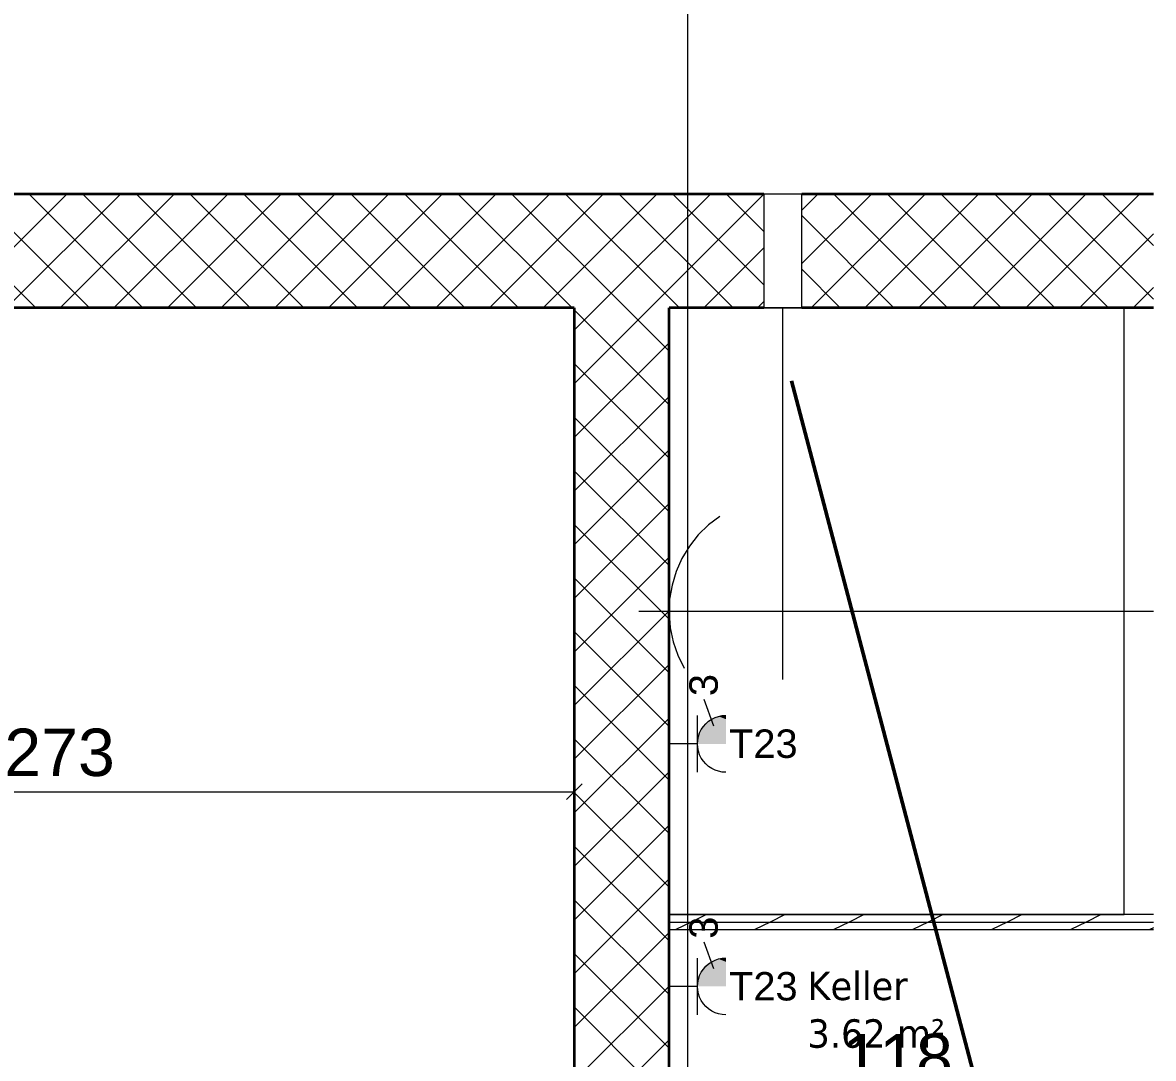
# Model space of a CAD drawing. Extents: x -1067 to 613, y -179 to 712.
# Drawn here: x 139.2 to 198.8, y 404.8 to 459.4 of the extents above; entities that cross this region are included whole.
import ezdxf
from ezdxf.lldxf.tags import DXFTag

# ---------------------------------------------------------------- set-up
doc = ezdxf.new("R2010")
doc.units = 0
doc.layers.get('0').update_dxf_attribs({"lineweight": 13})
for name, color, linetype, lineweight in [('A-AREA-____-IDEN', 7, 'Continuous', 5), ('A-DETL-____-HDLN', 7, '_Verdeckte Linien_', 9), ('A-DETL-GENF-HDLN', 7, '_Verdeckte Linien_', 9), ('A-WALL-____-MCUT', 7, 'Continuous', 35), ('A-WALL-____-PATT', 7, 'Continuous', 35), ('A-WALL-FNSH-MCUT', 7, 'Continuous', 35), ('M-HVAC-DUCT-OTLN', 7, 'Continuous', 9), ('Q-SPCQ-____-HDLN', 7, '_Verdeckte Linien_', 9), ('S-GRID-____-OTLN', 7, 'Continuous', 5)]:
    doc.layers.add(name, color=color, linetype=linetype, lineweight=lineweight)
for name, color, linetype, lineweight, true_color in [('EL01_VVV_Mass', 7, 'Continuous', 13, 0xb2b200), ('EL01_WAN_Kraft', 1, 'Continuous', 13, 0xff0000), ('X_Geometrie', 3, 'Continuous', 50, 0x00ff00)]:
    doc.layers.add(name, color=color, linetype=linetype, lineweight=lineweight, true_color=true_color)
doc.styles.get("Standard").update_dxf_attribs({"font": 'arial.ttf'})
tags = doc.linetypes.add('_Rasterlinie_', pattern=[0.375, 0.2, -0.05, 0.075, -0.05]).pattern_tags.tags
tags[10:11] = [DXFTag(74, 4), DXFTag(75, 0), DXFTag(340, '0'), DXFTag(46, 1.0), DXFTag(50, 0.0), DXFTag(44, 0.0), DXFTag(45, 0.0)]
tags[8:9] = [DXFTag(74, 4), DXFTag(75, 0), DXFTag(340, '0'), DXFTag(46, 1.0), DXFTag(50, 0.0), DXFTag(44, 0.0), DXFTag(45, 0.0)]
tags[6:7] = [DXFTag(74, 4), DXFTag(75, 0), DXFTag(340, '0'), DXFTag(46, 1.0), DXFTag(50, 0.0), DXFTag(44, 0.0), DXFTag(45, 0.0)]
tags[4:5] = [DXFTag(74, 4), DXFTag(75, 0), DXFTag(340, '0'), DXFTag(46, 1.0), DXFTag(50, 0.0), DXFTag(44, 0.0), DXFTag(45, 0.0)]
tags = doc.linetypes.add('_Strichpunkt - Fein_', pattern=[0.2, 0.1, -0.05, 0, -0.05]).pattern_tags.tags
tags[10:11] = [DXFTag(74, 4), DXFTag(75, 0), DXFTag(340, '0'), DXFTag(46, 1.0), DXFTag(50, 0.0), DXFTag(44, 0.0), DXFTag(45, 0.0)]
tags[8:9] = [DXFTag(74, 4), DXFTag(75, 0), DXFTag(340, '0'), DXFTag(46, 1.0), DXFTag(50, 0.0), DXFTag(44, 0.0), DXFTag(45, 0.0)]
tags[6:7] = [DXFTag(74, 4), DXFTag(75, 0), DXFTag(340, '0'), DXFTag(46, 1.0), DXFTag(50, 0.0), DXFTag(44, 0.0), DXFTag(45, 0.0)]
tags[4:5] = [DXFTag(74, 4), DXFTag(75, 0), DXFTag(340, '0'), DXFTag(46, 1.0), DXFTag(50, 0.0), DXFTag(44, 0.0), DXFTag(45, 0.0)]
tags = doc.linetypes.add('_Verdeckte Linien_', pattern=[0.15, 0.1, -0.05]).pattern_tags.tags
tags[6:7] = [DXFTag(74, 4), DXFTag(75, 0), DXFTag(340, '0'), DXFTag(46, 1.0), DXFTag(50, 0.0), DXFTag(44, 0.0), DXFTag(45, 0.0)]
tags[4:5] = [DXFTag(74, 4), DXFTag(75, 0), DXFTag(340, '0'), DXFTag(46, 1.0), DXFTag(50, 0.0), DXFTag(44, 0.0), DXFTag(45, 0.0)]

# ---------------------------------------------------------------- blocks, each defined once
blk = doc.blocks.new('Referenz-A0UNPC4Q6I', base_point=(-1062.181, -175.856))
at = {"layer": 'A-DETL-____-HDLN', "color": 0, "linetype": '_Verdeckte Linien_', "ltscale": 0.13}
for p, q in [((178.303, 450.376), (178.303, 444.376)), ((180.303, 444.376), (180.303, 450.376))]:
    blk.add_line(p, q, dxfattribs=at)
at = {"layer": 'A-DETL-GENF-HDLN', "color": 0, "linetype": '_Verdeckte Linien_', "ltscale": 0.13}
for p, q in [((197.303, 444.376), (173.303, 444.376)), ((173.303, 444.376), (173.303, 433.376)), ((179.303, 424.776), (179.303, 444.376)), ((197.303, 412.376), (197.303, 444.376)), ((175.386, 432.92), (174.847, 432.393)), ((175.986, 433.376), (175.386, 432.92)), ((174.847, 432.393), (174.378, 431.803)), ((174.378, 431.803), (173.987, 431.158)), ((173.987, 431.158), (173.68, 430.47)), ((173.68, 430.47), (173.462, 429.748)), ((173.462, 429.748), (173.336, 429.005)), ((173.336, 429.005), (173.304, 428.252)), ((171.703, 428.376), (198.844, 428.376)), ((173.304, 428.252), (173.367, 427.5)), ((173.367, 427.5), (173.524, 426.763)), ((173.524, 426.763), (173.772, 426.051)), ((173.772, 426.051), (174.107, 425.376)), ((173.303, 425.376), (173.303, 412.376)), ((173.303, 412.376), (197.303, 412.376))]:
    blk.add_line(p, q, dxfattribs=at)
at = {"layer": 'A-WALL-____-MCUT', "color": 0, "linetype": 'Continuous', "ltscale": 0.35}
for p, q in [((178.303, 450.376), (-831.255, 450.376)), ((198.844, 450.376), (180.303, 450.376)), ((168.303, 444.376), (81.203, 444.376)), ((168.303, 444.376), (168.303, 354.076)), ((173.303, 339.476), (173.303, 444.376)), ((178.303, 444.376), (173.303, 444.376)), ((198.844, 444.376), (180.303, 444.376))]:
    blk.add_line(p, q, dxfattribs=at)
at = {"layer": 'A-WALL-____-MCUT', "color": 0, "linetype": 'Continuous', "lineweight": 9, "ltscale": 0.13}
blk.add_line((173.303, 411.976), (198.844, 411.976), dxfattribs=at)
at = {"layer": 'A-WALL-____-PATT', "color": 0, "linetype": 'Continuous', "lineweight": 9, "ltscale": 0.13}
for p, q in [((139.909, 444.376), (133.909, 450.376)), ((135.547, 444.376), (141.547, 450.376)), ((142.738, 444.376), (136.738, 450.376)), ((138.375, 444.376), (144.375, 450.376)), ((145.566, 444.376), (139.566, 450.376)), ((141.204, 444.376), (147.204, 450.376)), ((148.395, 444.376), (142.395, 450.376)), ((144.032, 444.376), (150.032, 450.376)), ((151.223, 444.376), (145.223, 450.376)), ((146.861, 444.376), (152.861, 450.376)), ((154.051, 444.376), (148.051, 450.376)), ((149.689, 444.376), (155.689, 450.376)), ((156.88, 444.376), (150.88, 450.376)), ((152.518, 444.376), (158.518, 450.376)), ((159.708, 444.376), (153.708, 450.376)), ((155.346, 444.376), (161.346, 450.376)), ((162.537, 444.376), (156.537, 450.376)), ((158.174, 444.376), (164.174, 450.376)), ((165.365, 444.376), (159.365, 450.376)), ((161.003, 444.376), (167.003, 450.376)), ((168.194, 444.376), (162.194, 450.376)), ((163.831, 444.376), (169.831, 450.376)), ((171.022, 444.376), (165.022, 450.376)), ((166.66, 444.376), (172.66, 450.376)), ((173.85, 444.376), (167.85, 450.376)), ((169.488, 444.376), (175.488, 450.376)), ((176.679, 444.376), (170.679, 450.376)), ((172.317, 444.376), (178.303, 450.362)), ((178.303, 445.58), (173.507, 450.376)), ((178.303, 448.408), (176.336, 450.376)), ((180.303, 449.534), (181.145, 450.376)), ((180.303, 446.705), (183.973, 450.376)), ((180.802, 444.376), (186.802, 450.376)), ((187.993, 444.376), (181.993, 450.376)), ((183.63, 444.376), (189.63, 450.376)), ((190.821, 444.376), (184.821, 450.376)), ((186.459, 444.376), (192.459, 450.376)), ((193.649, 444.376), (187.649, 450.376)), ((189.287, 444.376), (195.287, 450.376)), ((196.478, 444.376), (190.478, 450.376)), ((192.116, 444.376), (198.116, 450.376)), ((198.844, 444.838), (193.306, 450.376)), ((198.844, 447.667), (196.135, 450.376)), ((185.164, 444.376), (180.303, 449.237)), ((194.944, 444.376), (198.844, 448.275)), ((175.145, 444.376), (178.303, 447.534)), ((182.336, 444.376), (180.303, 446.408)), ((197.772, 444.376), (198.844, 445.447)), ((168.303, 443.191), (169.488, 444.376)), ((168.303, 440.362), (172.317, 444.376)), ((173.303, 439.266), (168.303, 444.266)), ((173.303, 442.095), (171.022, 444.376)), ((177.973, 444.376), (178.303, 444.705)), ((168.303, 437.534), (173.303, 442.534)), ((173.303, 436.438), (168.303, 441.438)), ((168.303, 434.705), (173.303, 439.705)), ((173.303, 433.609), (168.303, 438.609)), ((168.303, 431.877), (173.303, 436.877)), ((173.303, 430.781), (168.303, 435.781)), ((168.303, 429.048), (173.303, 434.048)), ((173.303, 427.953), (168.303, 432.953)), ((168.303, 426.22), (173.303, 431.22)), ((173.303, 425.124), (168.303, 430.124)), ((168.303, 423.392), (173.303, 428.392)), ((173.303, 422.296), (168.303, 427.296)), ((168.303, 420.563), (173.303, 425.563)), ((173.303, 419.467), (168.303, 424.467)), ((168.303, 417.735), (173.303, 422.735)), ((173.303, 416.639), (168.303, 421.639)), ((168.303, 414.906), (173.303, 419.906)), ((173.303, 413.81), (168.303, 418.81)), ((168.303, 412.078), (173.303, 417.078)), ((173.303, 410.982), (168.303, 415.982)), ((168.303, 409.249), (173.303, 414.249)), ((173.303, 408.154), (168.303, 413.154)), ((175.271, 412.376), (174.471, 411.976)), ((179.436, 412.376), (178.636, 411.976)), ((183.6, 412.376), (182.8, 411.976)), ((187.765, 412.376), (186.965, 411.976)), ((191.93, 412.376), (191.13, 411.976)), ((196.095, 412.376), (195.295, 411.976)), ((168.303, 406.421), (173.303, 411.421)), ((174.471, 411.976), (173.671, 411.576)), ((178.636, 411.976), (177.836, 411.576)), ((182.8, 411.976), (182, 411.576)), ((186.965, 411.976), (186.165, 411.576)), ((191.13, 411.976), (190.33, 411.576)), ((195.295, 411.976), (194.495, 411.576)), ((198.844, 411.667), (198.66, 411.576)), ((173.303, 405.325), (168.303, 410.325)), ((168.303, 403.593), (173.303, 408.593)), ((173.303, 402.497), (168.303, 407.497)), ((168.303, 400.764), (173.303, 405.764))]:
    blk.add_line(p, q, dxfattribs=at)
at = {"layer": 'A-WALL-FNSH-MCUT', "color": 0, "linetype": 'Continuous', "lineweight": 9, "ltscale": 0.13}
for p, q in [((198.844, 412.376), (173.303, 412.376)), ((173.303, 411.576), (198.844, 411.576))]:
    blk.add_line(p, q, dxfattribs=at)
at = {"layer": 'M-HVAC-DUCT-OTLN', "color": 0, "linetype": '_Strichpunkt - Fein_', "ltscale": 0.13}
for p, q in [((180.303, 450.376), (178.303, 450.376)), ((178.303, 444.376), (180.303, 444.376))]:
    blk.add_line(p, q, dxfattribs=at)
at = {"layer": 'Q-SPCQ-____-HDLN', "color": 0, "linetype": '_Verdeckte Linien_', "ltscale": 0.13}
blk.add_line((173.303, 428.376), (197.303, 428.376), dxfattribs=at)
at = {"layer": 'S-GRID-____-OTLN', "color": 0, "linetype": '_Rasterlinie_', "ltscale": 0.13}
blk.add_line((174.303, -171.085), (174.303, 546.376), dxfattribs=at)
at = {"layer": 'X_Geometrie', "color": 0, "linetype": 'Continuous', "ltscale": 0.5}
blk.add_line((179.763, 440.526), (198.844, 367.936), dxfattribs=at)
at = {"layer": 'A-AREA-____-IDEN', "color": 0, "linetype": 'Continuous', "ltscale": 0.13, "char_height": 1.5, "attachment_point": 1}
for s, insert in [('{\\W0.9;\\fVerdana;Keller}', (180.604, 409.36)), ('{\\W0.9;\\fVerdana;3.62 m²}', (180.604, 406.846))]:
    blk.add_mtext(s, dxfattribs=dict(at, insert=insert))
blk = doc.blocks.new('Maß-A0UNPCC06I', base_point=(172.889, 378.115))
at = {"color": 0, "lineweight": -2}
for p, q in [((173.303, 403.745), (173.303, 378.115)), ((196.877, 403.745), (196.877, 400.186)), ((172.889, 402.331), (173.717, 403.158)), ((196.463, 402.331), (197.29, 403.158)), ((196.877, 402.745), (173.303, 402.745))]:
    blk.add_line(p, q, dxfattribs=at)
at = {"color": 0, "lineweight": -2, "insert": (182.446, 406.078), "char_height": 2.5, "attachment_point": 1}
blk.add_mtext('{\\fArial;118}', dxfattribs=at)
blk = doc.blocks.new('Steckdose T23_ AP_ 3-fach-A0UNPD0Y6I', base_point=(173.305, 407.079))
at = {"color": 0, "lineweight": -2}
for p, q in [((175.659, 409.505), (175.151, 410.922)), ((174.805, 407.079), (174.805, 410.079)), ((175.115, 409.493), (175.244, 409.64)), ((175.244, 409.64), (175.392, 409.769)), ((175.392, 409.769), (175.555, 409.878)), ((175.555, 409.878), (175.731, 409.965)), ((175.731, 409.965), (175.917, 410.028)), ((175.917, 410.028), (176.109, 410.067)), ((176.109, 410.067), (176.305, 410.079)), ((174.856, 408.968), (174.919, 409.153)), ((174.919, 409.153), (175.006, 409.329)), ((175.006, 409.329), (175.115, 409.493)), ((174.805, 408.579), (173.305, 408.579)), ((174.805, 408.579), (174.818, 408.775)), ((174.818, 408.384), (174.805, 408.579)), ((174.818, 408.775), (174.856, 408.968)), ((174.856, 408.191), (174.818, 408.384)), ((174.919, 408.005), (174.856, 408.191)), ((175.006, 407.829), (174.919, 408.005)), ((175.115, 407.666), (175.006, 407.829)), ((175.244, 407.519), (175.115, 407.666)), ((175.392, 407.389), (175.244, 407.519)), ((175.555, 407.28), (175.392, 407.389)), ((175.731, 407.194), (175.555, 407.28)), ((175.917, 407.13), (175.731, 407.194)), ((176.109, 407.092), (175.917, 407.13)), ((176.305, 407.079), (176.109, 407.092))]:
    blk.add_line(p, q, dxfattribs=at)
for points in [[(175.006, 409.329), (176.305, 409.329), (175.244, 409.64)], [(175.244, 409.64), (176.305, 409.64), (175.555, 409.878)], [(176.305, 409.329), (175.244, 409.64), (176.305, 409.64)], [(175.555, 409.878), (176.305, 409.878), (175.917, 410.028)], [(176.305, 409.64), (175.555, 409.878), (176.305, 409.878)], [(175.917, 410.028), (176.305, 410.028), (176.305, 410.079)], [(176.305, 409.878), (175.917, 410.028), (176.305, 410.028)], [(174.856, 408.968), (176.305, 408.968), (175.006, 409.329)], [(176.305, 408.968), (175.006, 409.329), (176.305, 409.329)], [(174.805, 408.579), (176.305, 408.579), (174.856, 408.968)], [(176.305, 408.579), (174.856, 408.968), (176.305, 408.968)]]:
    blk.add_solid(points, dxfattribs=at)
at = {"color": 0, "lineweight": -2, "insert": (174.374, 411.097), "char_height": 1.5, "attachment_point": 1, "rotation": 90}
blk.add_mtext('{\\fArial;3}', dxfattribs=at)
at = {"color": 0, "lineweight": -2, "insert": (176.473, 409.338), "char_height": 1.5, "attachment_point": 1}
blk.add_mtext('{\\fArial;T23}', dxfattribs=at)
blk = doc.blocks.new('Maß-A0UNPD5K6I', base_point=(113.359, 411.339))
at = {"color": 0, "lineweight": -2}
for p, q in [((168.305, 417.845), (168.305, 444.376)), ((113.773, 419.845), (113.773, 411.339)), ((114.187, 419.258), (113.359, 418.431)), ((168.719, 419.258), (167.891, 418.431)), ((113.773, 418.845), (168.305, 418.845))]:
    blk.add_line(p, q, dxfattribs=at)
at = {"color": 0, "lineweight": -2, "insert": (138.255, 422.178), "char_height": 2.5, "attachment_point": 1}
blk.add_mtext('{\\fArial;273}', dxfattribs=at)
blk = doc.blocks.new('Steckdose T23_ AP_ 3-fach-A0UNPDB46I', base_point=(173.305, 419.876))
at = {"color": 0, "lineweight": -2}
for p, q in [((175.659, 422.302), (175.151, 423.718)), ((174.805, 419.876), (174.805, 422.876)), ((175.555, 422.675), (175.731, 422.762)), ((175.731, 422.762), (175.917, 422.825)), ((175.917, 422.825), (176.109, 422.863)), ((176.109, 422.863), (176.305, 422.876)), ((175.006, 422.126), (175.115, 422.289)), ((175.115, 422.289), (175.244, 422.436)), ((175.244, 422.436), (175.392, 422.566)), ((175.392, 422.566), (175.555, 422.675)), ((174.805, 421.376), (174.818, 421.571)), ((174.818, 421.571), (174.856, 421.764)), ((174.856, 421.764), (174.919, 421.95)), ((174.919, 421.95), (175.006, 422.126)), ((174.805, 421.376), (173.305, 421.376)), ((174.818, 421.18), (174.805, 421.376)), ((174.856, 420.987), (174.818, 421.18)), ((174.919, 420.802), (174.856, 420.987)), ((175.006, 420.626), (174.919, 420.802)), ((175.115, 420.463), (175.006, 420.626)), ((175.244, 420.315), (175.115, 420.463)), ((175.392, 420.186), (175.244, 420.315)), ((175.555, 420.077), (175.392, 420.186)), ((175.731, 419.99), (175.555, 420.077)), ((175.917, 419.927), (175.731, 419.99)), ((176.109, 419.889), (175.917, 419.927)), ((176.305, 419.876), (176.109, 419.889))]:
    blk.add_line(p, q, dxfattribs=at)
for points in [[(175.555, 422.675), (176.305, 422.675), (175.917, 422.825)], [(175.917, 422.825), (176.305, 422.825), (176.305, 422.876)], [(176.305, 422.675), (175.917, 422.825), (176.305, 422.825)], [(175.006, 422.126), (176.305, 422.126), (175.244, 422.436)], [(175.244, 422.436), (176.305, 422.436), (175.555, 422.675)], [(176.305, 422.126), (175.244, 422.436), (176.305, 422.436)], [(176.305, 422.436), (175.555, 422.675), (176.305, 422.675)], [(174.805, 421.376), (176.305, 421.376), (174.856, 421.764)], [(174.856, 421.764), (176.305, 421.764), (175.006, 422.126)], [(176.305, 421.376), (174.856, 421.764), (176.305, 421.764)], [(176.305, 421.764), (175.006, 422.126), (176.305, 422.126)]]:
    blk.add_solid(points, dxfattribs=at)
at = {"color": 0, "lineweight": -2, "insert": (174.374, 423.894), "char_height": 1.5, "attachment_point": 1, "rotation": 90}
blk.add_mtext('{\\fArial;3}', dxfattribs=at)
at = {"color": 0, "lineweight": -2, "insert": (176.473, 422.134), "char_height": 1.5, "attachment_point": 1}
blk.add_mtext('{\\fArial;T23}', dxfattribs=at)

msp = doc.modelspace()

# ---------------------------------------------------------------- block references
at = {"color": 9, "lineweight": 25, "ltscale": 0.25, "true_color": 0xc0c0c0}
msp.add_blockref('Referenz-A0UNPC4Q6I', (-1062.181, -175.856), dxfattribs=at)
at = {"layer": 'EL01_VVV_Mass', "linetype": 'Continuous', "ltscale": 0.13}
for name, p in [('Maß-A0UNPD5K6I', (113.359, 411.339)), ('Maß-A0UNPCC06I', (172.889, 378.115))]:
    msp.add_blockref(name, p, dxfattribs=at)
at = {"layer": 'EL01_WAN_Kraft', "color": 1, "linetype": 'Continuous', "ltscale": 0.13, "true_color": 0xff0000}
for name, p in [('Steckdose T23_ AP_ 3-fach-A0UNPDB46I', (173.305, 419.876)), ('Steckdose T23_ AP_ 3-fach-A0UNPD0Y6I', (173.305, 407.079))]:
    msp.add_blockref(name, p, dxfattribs=at)

doc.saveas('drawing.dxf')
